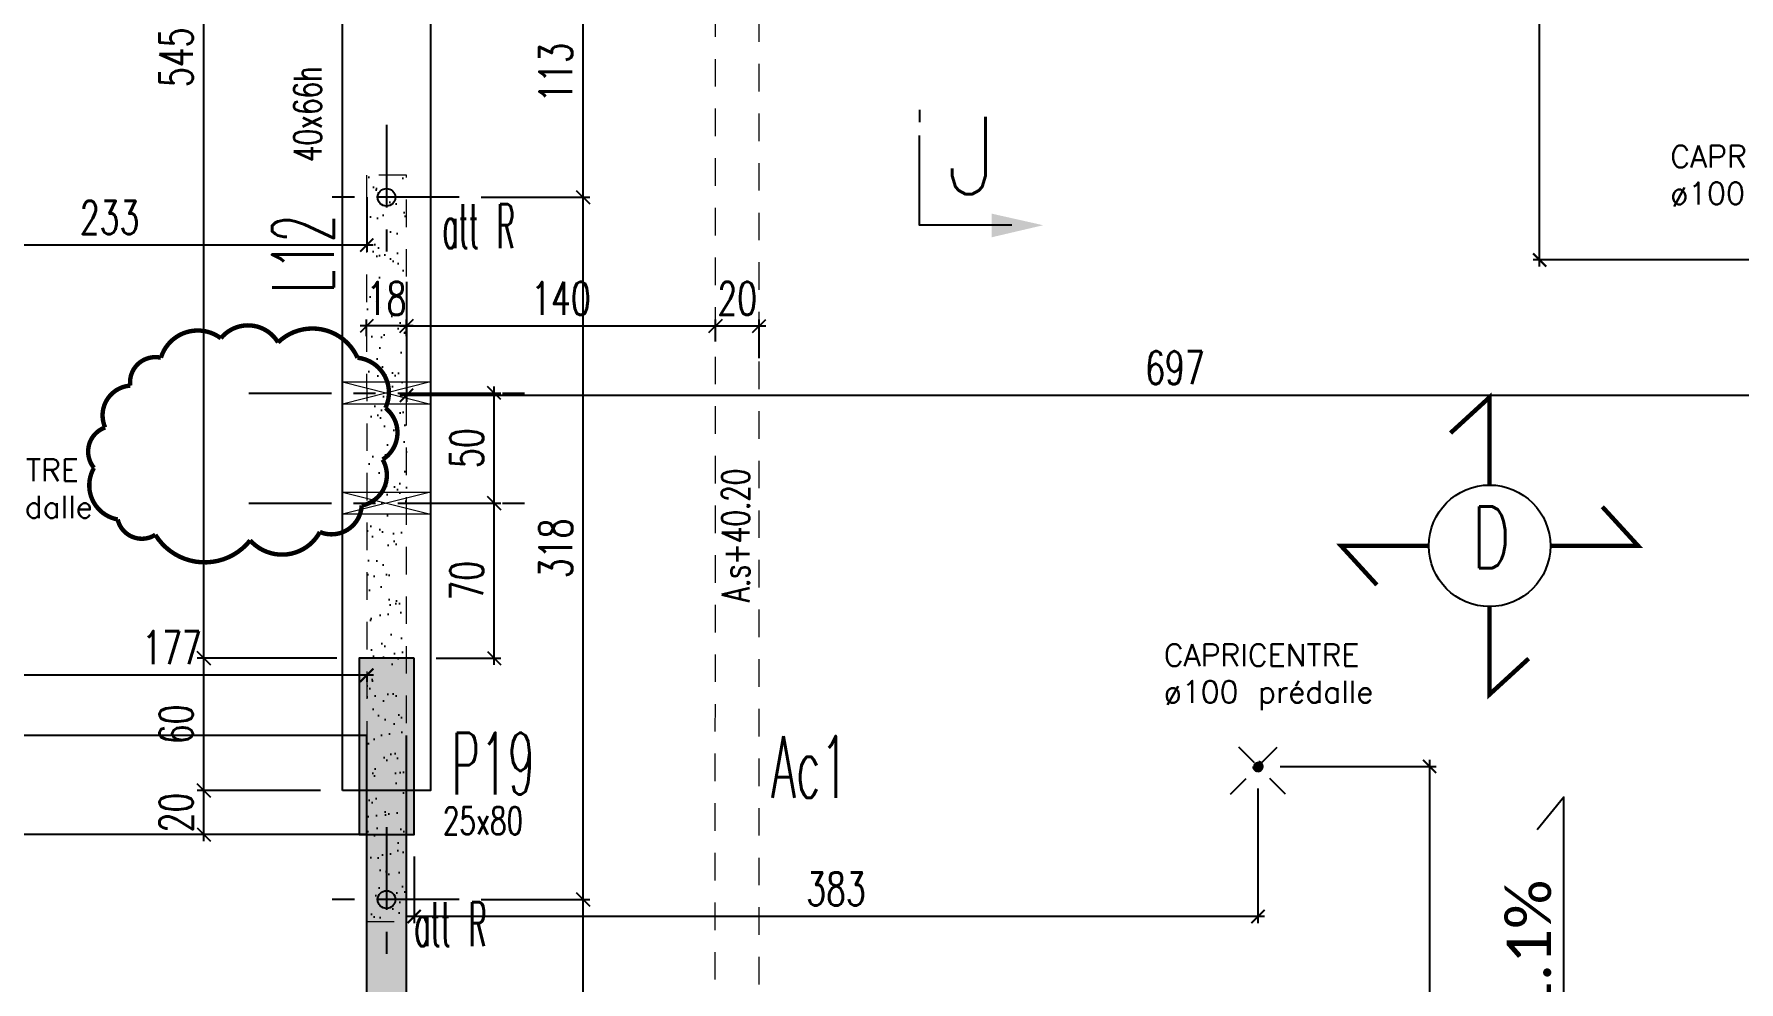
# Model space of a CAD drawing. Extents: x 308 to 787, y -199 to -146.
# Drawn here: x 337.51 to 345.24, y -173.16 to -168.86 of the extents above; entities that cross this region are included whole.
import ezdxf
from ezdxf.enums import TextEntityAlignment as Align

# ---------------------------------------------------------------- set-up
doc = ezdxf.new("R2010")
doc.units = 0
doc.header["$LTSCALE"] = 0.5
doc.header["$MEASUREMENT"] = 0
for name, pattern in [('AXES2', [1.125, 0.75, -0.125, 0.125, -0.125]), ('CACHE', [0.375, 0.25, -0.125]), ('CONTINU', [0]), ('DISCONTINU2', [0.375, 0.25, -0.125])]:
    doc.linetypes.add(name, pattern=pattern)
doc.layers.get('0').update_dxf_attribs({"linetype": 'CONTINUOUS'})
doc.layers.get('DEFPOINTS').update_dxf_attribs({"linetype": 'CONTINUOUS'})
doc.layers.add('00 - RESERVATIONS SPEC Plombier', color=90, linetype='CONTINUOUS', lineweight=20)
for name, color, linetype in [('2_AJSA_txt50', 181, 'CONTINUOUS'), ('_ SERTI RESERVATION', 210, 'CACHE'), ('AXES', 6, 'AXES2'), ('COTATION', 7, 'CONTINUOUS'), ('ELFOATTR', 7, 'CONTINUOUS'), ('MURS', 3, 'CONTINUOUS'), ('PLANCHER', 7, 'CONTINUOUS'), ('POCHAGE', 254, 'CONTINUOUS'), ('POTEAUX', 1, 'CONTINUOUS'), ('POUTRES', 2, 'CONTINUOUS'), ('RAID', 1, 'CONTINUOUS'), ('RDC', 7, 'DISCONTINU2'), ('REP-COUPES', 5, 'CONTINUOUS'), ('REPERAGE', 4, 'CONTINUOUS'), ('REPERE-POT', 4, 'CONTINUOUS'), ('REPERE-POUT', 4, 'CONTINUOUS'), ('REPERE-RAID', 4, 'CONTINUOUS')]:
    doc.layers.add(name, color=color, linetype=linetype)
doc.styles.add('CALIBRI', font='calibri.ttf')
doc.styles.add('ROMANS8', font='romans.shx', dxfattribs={"width": 0.7})
doc.styles.get("Standard").update_dxf_attribs({"font": 'txt.shx'})
doc.dimstyles.new('COT50 cm', dxfattribs={"dimtxt": 0.15, "dimasz": 0.06, "dimexe": 0.03, "dimexo": 0.1, "dimgap": 0.05, "dimtad": 1, "dimdec": 0, "dimlfac": 100, "dimzin": 0, "dimdsep": 46, "dimtxsty": 'ROMANS8', "dimblk1": 'OBLIQUE', "dimblk2": 'OBLIQUE', "dimsah": 1, "dimcen": 0.03, "dimdle": 0.03, "dimclrt": 1, "dimadec": 0, "dimazin": 0, "dimtfac": 1, "dimtdec": 0, "dimtmove": 0, "dimatfit": 3, "dimfxl": 0, "dimtolj": 1, "dimtzin": 0, "dimlwd": -1, "dimlwe": -1, "dimarcsym": 0})

# ---------------------------------------------------------------- blocks, each defined once
blk = doc.blocks.new('_Oblique')
at = {"layer": 'COTATION', "color": 0, "lineweight": -2}
blk.add_line((-0.5, -0.5), (0.5, 0.5), dxfattribs=at)
blk = doc.blocks.new('*D208')
at = {"layer": 'COTATION', "color": 0, "transparency": 16777216}
for p, q in [((339.998, -173.9461), (339.998, -172.7561)), ((339.5345, -172.7861), (340.028, -172.7861)), ((339.5346, -173.9161), (340.028, -173.9161))]:
    blk.add_line(p, q, dxfattribs=at)
at = {"layer": 'DEFPOINTS', "color": 0, "transparency": 16777216}
for p in [(339.4345, -172.7861), (339.998, -172.7861), (339.4346, -173.9161)]:
    blk.add_point(p, dxfattribs=at)
at = {"layer": 'COTATION', "color": 0, "transparency": 16777216, "xscale": 0.06, "yscale": 0.06, "zscale": 0.06}
for p, rotation in [((339.998, -172.7861), 90), ((339.998, -173.9161), 270)]:
    blk.add_blockref('_Oblique', p, dxfattribs=dict(at, rotation=rotation))
at = {"layer": 'COTATION', "color": 1, "transparency": 16777216, "insert": (339.873, -173.3511), "char_height": 0.15, "attachment_point": 5, "rotation": 90, "style": 'ROMANS8'}
blk.add_mtext('\\A1;113', dxfattribs=at)
blk = doc.blocks.new('*D209')
at = {"layer": 'COTATION', "color": 0, "transparency": 16777216}
for p, q in [((339.5344, -169.6013), (340.028, -169.6013)), ((339.998, -172.8161), (339.998, -169.5713)), ((339.5345, -172.7861), (340.028, -172.7861))]:
    blk.add_line(p, q, dxfattribs=at)
at = {"layer": 'DEFPOINTS', "color": 0, "transparency": 16777216}
for p in [(339.4344, -169.6013), (339.998, -169.6013), (339.4345, -172.7861)]:
    blk.add_point(p, dxfattribs=at)
at = {"layer": 'COTATION', "color": 0, "transparency": 16777216, "xscale": 0.06, "yscale": 0.06, "zscale": 0.06}
for p, rotation in [((339.998, -169.6013), 90), ((339.998, -172.7861), 270)]:
    blk.add_blockref('_Oblique', p, dxfattribs=dict(at, rotation=rotation))
at = {"layer": 'COTATION', "color": 1, "transparency": 16777216, "insert": (339.873, -171.1937), "char_height": 0.15, "attachment_point": 5, "rotation": 90, "style": 'ROMANS8'}
blk.add_mtext('\\A1;318', dxfattribs=at)
blk = doc.blocks.new('*D210')
at = {"layer": 'COTATION', "color": 0, "transparency": 16777216}
for p, q in [((339.998, -169.6313), (339.998, -168.4413)), ((339.5344, -168.4713), (340.028, -168.4713)), ((339.5344, -169.6013), (340.028, -169.6013))]:
    blk.add_line(p, q, dxfattribs=at)
at = {"layer": 'DEFPOINTS', "color": 0, "transparency": 16777216}
for p in [(339.4344, -168.4713), (339.998, -168.4713), (339.4344, -169.6013)]:
    blk.add_point(p, dxfattribs=at)
at = {"layer": 'COTATION', "color": 0, "transparency": 16777216, "xscale": 0.06, "yscale": 0.06, "zscale": 0.06}
for p, rotation in [((339.998, -168.4713), 90), ((339.998, -169.6013), 270)]:
    blk.add_blockref('_Oblique', p, dxfattribs=dict(at, rotation=rotation))
at = {"layer": 'COTATION', "color": 1, "transparency": 16777216, "insert": (339.873, -169.0363), "char_height": 0.15, "attachment_point": 5, "rotation": 90, "style": 'ROMANS8'}
blk.add_mtext('\\A1;113', dxfattribs=at)
blk = doc.blocks.new('*D789')
at = {"layer": 'COTATION', "color": 0, "transparency": 16777216}
for p, q in [((338.8056, -172.2913), (338.2461, -172.2913)), ((338.2761, -172.5214), (338.2761, -172.2613)), ((338.5208, -172.4914), (338.2461, -172.4914))]:
    blk.add_line(p, q, dxfattribs=at)
at = {"layer": 'DEFPOINTS', "color": 0, "transparency": 16777216}
for p in [(338.2761, -172.2913), (338.9056, -172.2913), (338.6208, -172.4914)]:
    blk.add_point(p, dxfattribs=at)
at = {"layer": 'COTATION', "color": 0, "transparency": 16777216, "xscale": 0.06, "yscale": 0.06, "zscale": 0.06}
for p, rotation in [((338.2761, -172.2913), 90), ((338.2761, -172.4914), 270)]:
    blk.add_blockref('_Oblique', p, dxfattribs=dict(at, rotation=rotation))
at = {"layer": 'COTATION', "color": 1, "transparency": 16777216, "insert": (338.1511, -172.3914), "char_height": 0.15, "attachment_point": 5, "rotation": 90, "style": 'ROMANS8'}
blk.add_mtext('\\A1;20', dxfattribs=at)
blk = doc.blocks.new('*D790')
at = {"layer": 'COTATION', "color": 0, "transparency": 16777216}
for p, q in [((338.8806, -171.6914), (338.2461, -171.6914)), ((338.2761, -172.3213), (338.2761, -171.6614)), ((338.8056, -172.2913), (338.2461, -172.2913))]:
    blk.add_line(p, q, dxfattribs=at)
at = {"layer": 'DEFPOINTS', "color": 0, "transparency": 16777216}
for p in [(338.2761, -171.6914), (338.9806, -171.6914), (338.9056, -172.2913)]:
    blk.add_point(p, dxfattribs=at)
at = {"layer": 'COTATION', "color": 0, "transparency": 16777216, "xscale": 0.06, "yscale": 0.06, "zscale": 0.06}
for p, rotation in [((338.2761, -171.6914), 90), ((338.2761, -172.2913), 270)]:
    blk.add_blockref('_Oblique', p, dxfattribs=dict(at, rotation=rotation))
at = {"layer": 'COTATION', "color": 1, "transparency": 16777216, "insert": (338.1511, -171.9914), "char_height": 0.15, "attachment_point": 5, "rotation": 90, "style": 'ROMANS8'}
blk.add_mtext('\\A1;60', dxfattribs=at)
blk = doc.blocks.new('*D791')
at = {"layer": 'COTATION', "color": 0, "transparency": 16777216}
for p, q in [((338.6226, -166.2413), (338.2461, -166.2413)), ((338.2761, -171.7214), (338.2761, -166.2113)), ((338.8806, -171.6914), (338.2461, -171.6914))]:
    blk.add_line(p, q, dxfattribs=at)
at = {"layer": 'DEFPOINTS', "color": 0, "transparency": 16777216}
for p in [(338.2761, -166.2413), (338.7226, -166.2413), (338.9806, -171.6914)]:
    blk.add_point(p, dxfattribs=at)
at = {"layer": 'COTATION', "color": 0, "transparency": 16777216, "xscale": 0.06, "yscale": 0.06, "zscale": 0.06}
for p, rotation in [((338.2761, -166.2413), 90), ((338.2761, -171.6914), 270)]:
    blk.add_blockref('_Oblique', p, dxfattribs=dict(at, rotation=rotation))
at = {"layer": 'COTATION', "color": 1, "transparency": 16777216, "insert": (338.1511, -168.9664), "char_height": 0.15, "attachment_point": 5, "rotation": 90, "style": 'ROMANS8'}
blk.add_mtext('\\A1;545', dxfattribs=at)
blk = doc.blocks.new('A$C6B096A38')
at = {"layer": 'POCHAGE'}
h = blk.add_hatch(dxfattribs=at)
h.set_pattern_fill('AR-SAND', color=0, scale=0.07)
h.set_pattern_definition([(37.5, (-513.79323, 160.44126), (-0.004409535, 0.134877664), [0, -0.1064, 0, -0.119, 0, -0.11375]), (7.5, (-513.79323, 160.44126), (0.12388437, 0.197550225), [0, -0.0574, 0, -0.0959, 0, -0.03675]), (327.5, (-513.87933, 160.44126), (0.21798993, 0.000396134), [0, -0.035, 0, -0.126, 0, -0.1645]), (317.5, (-513.87933, 160.44126), (0.21042886, 0.06143729), [0, -0.0175, 0, -0.0826, 0, -0.0945])])
h.paths.add_polyline_path([(-6.9, -9.06), (-7.0807, -9.06), (-7.0803, -12.4448), (-6.9003, -12.4448)])
at = {"layer": 'AXES', "color": 1}
for p, q in [((-6.9904, -8.8311), (-6.9904, -9.4889)), ((-6.6615, -9.16), (-7.3192, -9.16)), ((-6.9903, -12.016), (-6.9903, -12.6737)), ((-6.6614, -12.3448), (-7.3191, -12.3448))]:
    blk.add_line(p, q, dxfattribs=at)
at = {"layer": 'RAID'}
for centre in [(-6.9904, -9.16), (-6.9903, -12.3448)]:
    blk.add_circle(centre, 0.04, dxfattribs=at)
at = {"layer": 'RDC', "linetype": 'CACHE', "lineweight": 15}
blk.add_lwpolyline([(-7.0803, -12.4448), (-6.9003, -12.4448), (-6.9, -9.06), (-7.0807, -9.06)], close=True, dxfattribs=at)
blk = doc.blocks.new('*D852')
at = {"layer": 'COTATION', "color": 0, "transparency": 16777216}
for p, q in [((339.2259, -170.1847), (338.9851, -170.1847)), ((339.0151, -170.2306), (339.0151, -170.1547)), ((339.1959, -170.2306), (339.1959, -170.1547))]:
    blk.add_line(p, q, dxfattribs=at)
at = {"layer": 'DEFPOINTS', "color": 0, "transparency": 16777216}
for p in [(339.0151, -170.1847), (339.0151, -170.3306), (339.1959, -170.3306)]:
    blk.add_point(p, dxfattribs=at)
at = {"layer": 'COTATION', "color": 0, "transparency": 16777216, "xscale": 0.06, "yscale": 0.06, "zscale": 0.06, "rotation": 180}
blk.add_blockref('_Oblique', (339.0151, -170.1847), dxfattribs=at)
at = {"layer": 'COTATION', "color": 0, "transparency": 16777216, "xscale": 0.06, "yscale": 0.06, "zscale": 0.06}
blk.add_blockref('_Oblique', (339.1959, -170.1847), dxfattribs=at)
at = {"layer": 'COTATION', "color": 1, "transparency": 16777216, "insert": (339.1055, -170.0597), "char_height": 0.15, "attachment_point": 5, "style": 'ROMANS8'}
blk.add_mtext('\\A1;18', dxfattribs=at)
blk = doc.blocks.new('*D853')
at = {"layer": 'COTATION', "color": 0, "transparency": 16777216}
for p, q in [((339.1658, -170.1847), (340.6277, -170.1847)), ((339.1958, -170.2306), (339.1958, -170.1547)), ((340.5977, -170.2559), (340.5977, -170.1547))]:
    blk.add_line(p, q, dxfattribs=at)
at = {"layer": 'DEFPOINTS', "color": 0, "transparency": 16777216}
for p in [(340.5977, -170.1847), (339.1958, -170.3306), (340.5977, -170.3559)]:
    blk.add_point(p, dxfattribs=at)
at = {"layer": 'COTATION', "color": 0, "transparency": 16777216, "xscale": 0.06, "yscale": 0.06, "zscale": 0.06, "rotation": 180}
blk.add_blockref('_Oblique', (339.1958, -170.1847), dxfattribs=at)
at = {"layer": 'COTATION', "color": 0, "transparency": 16777216, "xscale": 0.06, "yscale": 0.06, "zscale": 0.06}
blk.add_blockref('_Oblique', (340.5977, -170.1847), dxfattribs=at)
at = {"layer": 'COTATION', "color": 1, "transparency": 16777216, "insert": (339.8967, -170.0597), "char_height": 0.15, "attachment_point": 5, "style": 'ROMANS8'}
blk.add_mtext('\\A1;140', dxfattribs=at)
blk = doc.blocks.new('*D854')
at = {"layer": 'COTATION', "color": 0, "transparency": 16777216}
for p, q in [((340.5677, -170.1847), (340.8256, -170.1847)), ((340.5977, -170.2559), (340.5977, -170.1547)), ((340.7956, -170.3314), (340.7956, -170.1547))]:
    blk.add_line(p, q, dxfattribs=at)
at = {"layer": 'DEFPOINTS', "color": 0, "transparency": 16777216}
for p in [(340.7956, -170.1847), (340.5977, -170.3559), (340.7956, -170.4314)]:
    blk.add_point(p, dxfattribs=at)
at = {"layer": 'COTATION', "color": 0, "transparency": 16777216, "xscale": 0.06, "yscale": 0.06, "zscale": 0.06, "rotation": 180}
blk.add_blockref('_Oblique', (340.5977, -170.1847), dxfattribs=at)
at = {"layer": 'COTATION', "color": 0, "transparency": 16777216, "xscale": 0.06, "yscale": 0.06, "zscale": 0.06}
blk.add_blockref('_Oblique', (340.7956, -170.1847), dxfattribs=at)
at = {"layer": 'COTATION', "color": 1, "transparency": 16777216, "insert": (340.6966, -170.0597), "char_height": 0.15, "attachment_point": 5, "style": 'ROMANS8'}
blk.add_mtext('\\A1;20', dxfattribs=at)
blk = doc.blocks.new('Ldouille')
h = blk.add_hatch(color=256)
h.dxf.hatch_style = 1
h.paths.add_polyline_path([(8.8, 0, 1), (-8.8, 0, 1)])
for p, q in [((-50, 50), (50, -50)), ((50, 50), (-50, -50))]:
    blk.add_line(p, q)
blk.add_circle((0, 0), 8.82)
at = {"layer": 'ELFOATTR', "flags": 11}
for tag, p in [('LUM', (45.3, -4.4, 0)), ('NOM', (45.3, -21.2, 0))]:
    blk.add_attdef(tag, p, '', height=10, dxfattribs=at)
blk = doc.blocks.new('_ArchTick')
at = {"color": 0, "linetype": 'ByBlock', "const_width": 0.15}
blk.add_lwpolyline([(-0.5, -0.5), (0.5, 0.5)], dxfattribs=at)
blk = doc.blocks.new('*D1043')
at = {"layer": '_ SERTI RESERVATION', "color": 0, "linetype": 'CONTINU', "transparency": 16777216}
for p, q in [((337.2494, -171.4441), (337.2494, -171.7985)), ((339.0457, -171.7685), (337.2194, -171.7685)), ((339.0157, -171.7685), (339.0157, -171.7985))]:
    blk.add_line(p, q, dxfattribs=at)
at = {"layer": 'DEFPOINTS', "color": 0, "linetype": 'CONTINU', "transparency": 16777216}
for p in [(337.2494, -171.3441), (339.0157, -171.6914), (337.2494, -171.7685)]:
    blk.add_point(p, dxfattribs=at)
at = {"layer": '_ SERTI RESERVATION', "color": 0, "linetype": 'CONTINU', "transparency": 16777216, "xscale": 0.06, "yscale": 0.06, "zscale": 0.06, "rotation": 180}
blk.add_blockref('_ArchTick', (337.2494, -171.7685), dxfattribs=at)
at = {"layer": '_ SERTI RESERVATION', "color": 0, "linetype": 'CONTINU', "transparency": 16777216, "xscale": 0.06, "yscale": 0.06, "zscale": 0.06}
blk.add_blockref('_ArchTick', (339.0157, -171.7685), dxfattribs=at)
at = {"layer": '_ SERTI RESERVATION', "linetype": 'CONTINU', "transparency": 16777216, "insert": (338.1326, -171.6435), "char_height": 0.15, "attachment_point": 5, "style": 'ROMANS8'}
blk.add_mtext('\\A1;177', dxfattribs=at)
blk = doc.blocks.new('*D1047')
at = {"layer": '_ SERTI RESERVATION', "color": 0, "linetype": 'CONTINU', "transparency": 16777216}
for p, q in [((343.0589, -172.2824), (343.0589, -172.8927)), ((339.2306, -172.5913), (339.2306, -172.8927)), ((343.0889, -172.8627), (339.2006, -172.8627))]:
    blk.add_line(p, q, dxfattribs=at)
at = {"layer": 'DEFPOINTS', "color": 0, "linetype": 'CONTINU', "transparency": 16777216}
for p in [(343.0589, -172.1824), (339.2306, -172.4913), (339.2306, -172.8627)]:
    blk.add_point(p, dxfattribs=at)
at = {"layer": '_ SERTI RESERVATION', "color": 0, "linetype": 'CONTINU', "transparency": 16777216, "xscale": 0.06, "yscale": 0.06, "zscale": 0.06, "rotation": 180}
blk.add_blockref('_ArchTick', (339.2306, -172.8627), dxfattribs=at)
at = {"layer": '_ SERTI RESERVATION', "color": 0, "linetype": 'CONTINU', "transparency": 16777216, "xscale": 0.06, "yscale": 0.06, "zscale": 0.06}
blk.add_blockref('_ArchTick', (343.0589, -172.8627), dxfattribs=at)
at = {"layer": '_ SERTI RESERVATION', "linetype": 'CONTINU', "transparency": 16777216, "insert": (341.1447, -172.7377), "char_height": 0.15, "attachment_point": 5, "style": 'ROMANS8'}
blk.add_mtext('\\A1;383', dxfattribs=at)
blk = doc.blocks.new('*D1048')
at = {"layer": '_ SERTI RESERVATION', "color": 0, "linetype": 'CONTINU', "transparency": 16777216}
for p, q in [((343.8373, -172.1524), (343.8373, -177.4963)), ((343.1589, -172.1824), (343.8673, -172.1824)), ((343.1589, -177.4663), (343.8673, -177.4663))]:
    blk.add_line(p, q, dxfattribs=at)
at = {"layer": 'DEFPOINTS', "color": 0, "linetype": 'CONTINU', "transparency": 16777216}
for p in [(343.0589, -172.1824), (343.0589, -177.4663), (343.8373, -177.4663)]:
    blk.add_point(p, dxfattribs=at)
at = {"layer": '_ SERTI RESERVATION', "color": 0, "linetype": 'CONTINU', "transparency": 16777216, "xscale": 0.06, "yscale": 0.06, "zscale": 0.06}
for p, rotation in [((343.8373, -172.1824), 90), ((343.8373, -177.4663), 270)]:
    blk.add_blockref('_ArchTick', p, dxfattribs=dict(at, rotation=rotation))
at = {"layer": '_ SERTI RESERVATION', "linetype": 'CONTINU', "transparency": 16777216, "insert": (343.7123, -174.8243), "char_height": 0.15, "attachment_point": 5, "rotation": 90, "style": 'ROMANS8'}
blk.add_mtext('\\A1;528', dxfattribs=at)
blk = doc.blocks.new('*D1051')
at = {"layer": '_ SERTI RESERVATION', "color": 0, "linetype": 'CONTINU', "transparency": 16777216}
for p, q in [((344.3367, -169.9154), (344.3367, -167.1313)), ((344.596, -167.1613), (344.3067, -167.1613)), ((346.0681, -169.8854), (344.3067, -169.8854))]:
    blk.add_line(p, q, dxfattribs=at)
at = {"layer": 'DEFPOINTS', "color": 0, "linetype": 'CONTINU', "transparency": 16777216}
for p in [(344.3367, -167.1613), (344.696, -167.1613), (346.1681, -169.8854)]:
    blk.add_point(p, dxfattribs=at)
at = {"layer": '_ SERTI RESERVATION', "color": 0, "linetype": 'CONTINU', "transparency": 16777216, "xscale": 0.06, "yscale": 0.06, "zscale": 0.06}
for p, rotation in [((344.3367, -167.1613), 90), ((344.3367, -169.8854), 270)]:
    blk.add_blockref('_ArchTick', p, dxfattribs=dict(at, rotation=rotation))
at = {"layer": '_ SERTI RESERVATION', "linetype": 'CONTINU', "transparency": 16777216, "insert": (344.2117, -168.5234), "char_height": 0.15, "attachment_point": 5, "rotation": 90, "style": 'ROMANS8'}
blk.add_mtext('\\A1;272', dxfattribs=at)
blk = doc.blocks.new('*D1052')
at = {"layer": '_ SERTI RESERVATION', "color": 0, "linetype": 'CONTINU', "transparency": 16777216}
for p, q in [((339.1961, -169.9849), (339.1961, -170.5294)), ((346.1681, -169.9854), (346.1681, -170.5294)), ((346.1981, -170.4994), (339.1661, -170.4994))]:
    blk.add_line(p, q, dxfattribs=at)
at = {"layer": 'DEFPOINTS', "color": 0, "linetype": 'CONTINU', "transparency": 16777216}
for p in [(339.1961, -169.8849), (346.1681, -169.8854), (339.1961, -170.4994)]:
    blk.add_point(p, dxfattribs=at)
at = {"layer": '_ SERTI RESERVATION', "color": 0, "linetype": 'CONTINU', "transparency": 16777216, "xscale": 0.06, "yscale": 0.06, "zscale": 0.06, "rotation": 180}
blk.add_blockref('_ArchTick', (339.1961, -170.4994), dxfattribs=at)
at = {"layer": '_ SERTI RESERVATION', "color": 0, "linetype": 'CONTINU', "transparency": 16777216, "xscale": 0.06, "yscale": 0.06, "zscale": 0.06}
blk.add_blockref('_ArchTick', (346.1681, -170.4994), dxfattribs=at)
at = {"layer": '_ SERTI RESERVATION', "linetype": 'CONTINU', "transparency": 16777216, "insert": (342.6821, -170.3744), "char_height": 0.15, "attachment_point": 5, "style": 'ROMANS8'}
blk.add_mtext('\\A1;697', dxfattribs=at)
blk = doc.blocks.new('*D1141')
at = {"layer": '_ SERTI RESERVATION', "color": 0, "linetype": 'CONTINU', "transparency": 16777216}
for p, q in [((336.6824, -168.9119), (336.6824, -169.8479)), ((339.0154, -169.6013), (339.0154, -169.8479)), ((339.0454, -169.8179), (336.6524, -169.8179))]:
    blk.add_line(p, q, dxfattribs=at)
at = {"layer": 'DEFPOINTS', "color": 0, "linetype": 'CONTINU', "transparency": 16777216}
for p in [(336.6824, -168.8119), (339.0154, -169.5013), (336.6824, -169.8179)]:
    blk.add_point(p, dxfattribs=at)
at = {"layer": '_ SERTI RESERVATION', "color": 0, "linetype": 'CONTINU', "transparency": 16777216, "xscale": 0.06, "yscale": 0.06, "zscale": 0.06, "rotation": 180}
blk.add_blockref('_ArchTick', (336.6824, -169.8179), dxfattribs=at)
at = {"layer": '_ SERTI RESERVATION', "color": 0, "linetype": 'CONTINU', "transparency": 16777216, "xscale": 0.06, "yscale": 0.06, "zscale": 0.06}
blk.add_blockref('_ArchTick', (339.0154, -169.8179), dxfattribs=at)
at = {"layer": '_ SERTI RESERVATION', "linetype": 'CONTINU', "transparency": 16777216, "insert": (337.8489, -169.6929), "char_height": 0.15, "attachment_point": 5, "style": 'ROMANS8'}
blk.add_mtext('\\A1;233', dxfattribs=at)
blk = doc.blocks.new('*D1203')
at = {"layer": 'COTATION', "color": 0, "transparency": 16777216}
for p, q in [((339.4834, -170.9888), (339.6242, -170.9888)), ((339.5942, -171.7213), (339.5942, -170.9588)), ((339.3306, -171.6913), (339.6242, -171.6913))]:
    blk.add_line(p, q, dxfattribs=at)
at = {"layer": 'DEFPOINTS', "color": 0, "transparency": 16777216}
for p in [(339.3834, -170.9888), (339.5942, -170.9888), (339.2306, -171.6913)]:
    blk.add_point(p, dxfattribs=at)
at = {"layer": 'COTATION', "color": 0, "transparency": 16777216, "xscale": 0.06, "yscale": 0.06, "zscale": 0.06}
for p, rotation in [((339.5942, -170.9888), 90), ((339.5942, -171.6913), 270)]:
    blk.add_blockref('_Oblique', p, dxfattribs=dict(at, rotation=rotation))
at = {"layer": 'COTATION', "color": 1, "transparency": 16777216, "insert": (339.4692, -171.3401), "char_height": 0.15, "attachment_point": 5, "rotation": 90, "style": 'ROMANS8'}
blk.add_mtext('\\A1;70', dxfattribs=at)
blk = doc.blocks.new('*D1204')
at = {"layer": 'COTATION', "color": 0, "transparency": 16777216}
for p, q in [((339.5942, -171.0188), (339.5942, -170.4588)), ((339.52, -170.4888), (339.6242, -170.4888)), ((339.4834, -170.9888), (339.6242, -170.9888))]:
    blk.add_line(p, q, dxfattribs=at)
at = {"layer": 'DEFPOINTS', "color": 0, "transparency": 16777216}
for p in [(339.42, -170.4888), (339.5942, -170.4888), (339.3834, -170.9888)]:
    blk.add_point(p, dxfattribs=at)
at = {"layer": 'COTATION', "color": 0, "transparency": 16777216, "xscale": 0.06, "yscale": 0.06, "zscale": 0.06}
for p, rotation in [((339.5942, -170.4888), 90), ((339.5942, -170.9888), 270)]:
    blk.add_blockref('_Oblique', p, dxfattribs=dict(at, rotation=rotation))
at = {"layer": 'COTATION', "color": 1, "transparency": 16777216, "insert": (339.4692, -170.7388), "char_height": 0.15, "attachment_point": 5, "rotation": 90, "style": 'ROMANS8'}
blk.add_mtext('\\A1;50', dxfattribs=at)

msp = doc.modelspace()

# ---------------------------------------------------------------- hatches: boundary and pattern name
at = {"layer": 'POCHAGE'}
h = msp.add_hatch(color=256, dxfattribs=at)
h.dxf.hatch_style = 1
h.paths.add_polyline_path([(339.1949, -172.2413), (339.015, -172.2413), (339.0159, -177.3662), (339.1958, -177.3662)])
at = {"layer": 'POTEAUX'}
h = msp.add_hatch(color=256, dxfattribs=at)
h.dxf.hatch_style = 1
h.paths.add_polyline_path([(339.2306, -171.6913), (338.9806, -171.6914), (338.9806, -172.4914), (339.2306, -172.4913)])

# ---------------------------------------------------------------- linework, layer by layer
at = {"layer": '00 - RESERVATIONS SPEC Plombier', "color": 100}
for p, q in [((339.3056, -170.4388), (338.9056, -170.5388)), ((338.9056, -170.4388), (339.3056, -170.5388)), ((339.3056, -170.9388), (338.9056, -171.0388)), ((338.9056, -170.9388), (339.3056, -171.0388))]:
    msp.add_line(p, q, dxfattribs=at)
for points in [[(338.9056, -170.4388), (339.3056, -170.4388), (339.3056, -170.5388), (338.9056, -170.5388)], [(338.9056, -170.9388), (339.3056, -170.9388), (339.3056, -171.0388), (338.9056, -171.0388)]]:
    msp.add_lwpolyline(points, close=True, dxfattribs=at)
at = {"layer": '2_AJSA_txt50', "color": 1}
msp.add_lwpolyline([(344.4461, -174.2774), (344.4461, -172.3219), (344.3249, -172.47)], dxfattribs=at)
at = {"layer": 'AXES', "color": 1}
for p, q in [((338.481, -170.4888), (339.7768, -170.4888)), ((338.481, -170.9888), (339.7768, -170.9888))]:
    msp.add_line(p, q, dxfattribs=at)
at = {"layer": 'MURS'}
for p, q in [((339.0151, -172.0414), (339.0159, -177.4701)), ((339.195, -172.0414), (339.1959, -177.6662))]:
    msp.add_line(p, q, dxfattribs=at)
at = {"layer": 'MURS', "const_width": 0.02}
msp.add_lwpolyline([(338.6132, -170.2594, 0.520567), (338.3539, -170.2404, 0.520567), (338.0819, -170.3289, 0.520567), (337.9427, -170.4553, 0.520567), (337.8289, -170.645, 0.520567), (337.7783, -170.8283, 0.520567), (337.8858, -171.0622, 0.520567), (338.0566, -171.1317, 0.520567), (338.4867, -171.157, 0.520567), (338.803, -171.1191, 0.520567), (338.9927, -170.999, 0.520567), (339.0876, -170.7904, 0.520567), (339.1003, -170.5565, 0.520567), (338.9738, -170.3289, 0.520567)], format="xyb", close=True, dxfattribs=at)
at = {"layer": 'PLANCHER', "color": 1, "const_width": 0.02}
for points in [[(344.1097, -170.9061), (344.1097, -170.508), (343.9325, -170.6703)], [(344.3854, -171.1817), (344.7834, -171.1817), (344.6211, -171.0046)], [(343.834, -171.1817), (343.4359, -171.1817), (343.5982, -171.3589)], [(344.1097, -171.4574), (344.1097, -171.8555), (344.2869, -171.6932)]]:
    msp.add_lwpolyline(points, dxfattribs=at)
at = {"layer": 'PLANCHER', "color": 1}
msp.add_circle((344.1097, -171.1817), 0.2757, dxfattribs=at)
at = {"layer": 'POTEAUX'}
msp.add_lwpolyline([(339.2306, -171.6913), (338.9806, -171.6914), (338.9806, -172.4914), (339.2306, -172.4913)], close=True, dxfattribs=at)
at = {"layer": 'POUTRES'}
for p, q in [((339.0158, -172.0414), (331.7712, -172.0414)), ((339.0158, -172.4914), (331.7712, -172.4914))]:
    msp.add_line(p, q, dxfattribs=at)
msp.add_lwpolyline([(338.9056, -172.2913), (338.9056, -165.6413), (339.3056, -165.6413), (339.3056, -172.2913)], close=True, dxfattribs=at)
at = {"layer": 'RDC', "linetype": 'CACHE', "lineweight": 15}
for points in [[(345.2406, -181.3169), (345.2406, -177.6655), (340.7959, -177.671), (340.7955, -166.5756), (339.1959, -166.5765)], [(345.0376, -181.3169), (345.0375, -177.8686), (340.5959, -177.8741), (340.5982, -166.7289), (339.1982, -166.7234)]]:
    msp.add_lwpolyline(points, dxfattribs=at)
at = {"layer": 'REP-COUPES'}
msp.add_line((341.5232, -169.2047), (341.5232, -169.2603), dxfattribs=at)
msp.add_lwpolyline([(341.9424, -169.7279), (341.5232, -169.7279), (341.5232, -169.3203)], dxfattribs=at)
msp.add_solid([(341.8508, -169.7826), (342.0845, -169.7279), (341.8508, -169.6753)], dxfattribs=at)

# ---------------------------------------------------------------- block references
at = {"layer": '_ SERTI RESERVATION', "xscale": -0.002500000019839044, "yscale": 0.002500000019839044, "zscale": 0.003999999999999999, "rotation": 180}
msp.add_blockref('Ldouille', (343.0589, -172.1824), dxfattribs=at)
at = {"layer": 'RDC'}
msp.add_blockref('A$C6B096A38', (346.0959, -160.4413), dxfattribs=at)

# ---------------------------------------------------------------- texts
at = {"layer": '2_AJSA_txt50', "color": 1, "style": 'CALIBRI'}
msp.add_text('pente  1.1%%%', height=0.2, rotation=90, dxfattribs=at).set_placement((344.3876, -174.1969))
at = {"layer": '_ SERTI RESERVATION', "linetype": 'ByBlock', "char_height": 0.1, "attachment_point": 1}
for insert in [(344.9296, -169.3665), (336.8224, -170.7889), (342.6319, -171.6272)]:
    msp.add_mtext_dynamic_manual_height_columns('CAPRICENTRE\\Pø100 prédalle', width=1.472691, gutter_width=7.9227, heights=[0], dxfattribs=dict(at, insert=insert))
at = {"layer": 'PLANCHER', "color": 1, "width": 0.7}
msp.add_text('D', height=0.28, dxfattribs=at).set_placement((344.1175, -171.143), align=Align.MIDDLE)
at = {"layer": 'REP-COUPES', "style": 'ROMANS8'}
msp.add_text('J', height=0.35, dxfattribs=at).set_placement((341.6421, -169.5868))
at = {"layer": 'REPERAGE', "color": 1, "style": 'ROMANS8', "width": 0.7}
for s, p in [(' 40x66h ', (338.8098, -169.5015)), ('A.s+40.20', (340.7516, -171.4359))]:
    msp.add_text(s, height=0.125, rotation=90, dxfattribs=at).set_placement(p)
at = {"layer": 'REPERE-POT', "color": 4, "width": 0.519}
msp.add_text('P19', height=0.28, dxfattribs=at).set_placement((339.3992, -172.3091))
at = {"layer": 'REPERE-POT', "color": 1, "style": 'ROMANS8', "width": 0.7}
msp.add_text('25x80', height=0.125, dxfattribs=at).set_placement((339.3611, -172.4912))
at = {"layer": 'REPERE-POUT', "width": 0.519}
msp.add_text('L12', height=0.28, rotation=90, dxfattribs=at).set_placement((338.8664, -170.0354))
msp.add_text('Ac1', height=0.28, dxfattribs=at).set_placement((340.8507, -172.3249))
at = {"layer": 'REPERE-RAID', "color": 4, "width": 0.45}
for p in [(339.3594, -169.8325), (339.2319, -172.9979)]:
    msp.add_text('att R', height=0.2, dxfattribs=at).set_placement(p)

# ---------------------------------------------------------------- dimensions: what is measured, and where the dimension line sits
at = {"layer": '_ SERTI RESERVATION', "linetype": 'CONTINU'}
for base, p1, p2, picture, middle in [((344.3367, -167.1613), (346.1681, -169.8854), (344.696, -167.1613), '*D1051', (344.2117, -168.5234)), ((343.8373, -177.4663), (343.0589, -172.1824), (343.0589, -177.4663), '*D1048', (343.7123, -174.8243))]:
    dim = msp.add_linear_dim(base=base, p1=p1, p2=p2, angle=90, dimstyle='COT50 cm', override={"dimblk": 'ArchTick', "dimsah": 0, "dimclrt": 256, "dimfxl": 3}, dxfattribs=at)
    dim.commit()
    dim.dimension.update_dxf_attribs({"geometry": picture, "text_midpoint": middle})
for base, p1, p2, picture, middle in [((336.6824, -169.8179), (339.0154, -169.5013), (336.6824, -168.8119), '*D1141', (337.8489, -169.6929)), ((339.1961, -170.4994), (346.1681, -169.8854), (339.1961, -169.8849), '*D1052', (342.6821, -170.3744)), ((337.2494, -171.7685), (339.0157, -171.6914), (337.2494, -171.3441), '*D1043', (338.1326, -171.6435)), ((339.2306, -172.8627), (343.0589, -172.1824), (339.2306, -172.4913), '*D1047', (341.1447, -172.7377))]:
    dim = msp.add_linear_dim(base=base, p1=p1, p2=p2, dimstyle='COT50 cm', override={"dimblk": 'ArchTick', "dimsah": 0, "dimclrt": 256, "dimfxl": 3}, dxfattribs=at)
    dim.commit()
    dim.dimension.update_dxf_attribs({"geometry": picture, "text_midpoint": middle})
at = {"layer": 'COTATION'}
for base, p1, p2, override, picture, middle in [((338.2761, -166.2413), (338.9806, -171.6914), (338.7226, -166.2413), {"dimtmove": 1}, '*D791', (338.1511, -168.9664)), ((339.998, -168.4713), (339.4344, -169.6013), (339.4344, -168.4713), {"dimtmove": 1}, '*D210', (339.873, -169.0363)), ((339.998, -169.6013), (339.4345, -172.7861), (339.4344, -169.6013), {"dimtmove": 1}, '*D209', (339.873, -171.1937)), ((339.5942, -170.4888), (339.3834, -170.9888), (339.42, -170.4888), {"dimtmove": 1, "dimfxl": 0.3}, '*D1204', (339.4692, -170.7388)), ((339.5942, -170.9888), (339.2306, -171.6913), (339.3834, -170.9888), {"dimtmove": 1, "dimfxl": 0.3}, '*D1203', (339.4692, -171.3401)), ((338.2761, -171.6914), (338.9056, -172.2913), (338.9806, -171.6914), {"dimtmove": 1}, '*D790', (338.1511, -171.9914)), ((339.998, -172.7861), (339.4346, -173.9161), (339.4345, -172.7861), {"dimtmove": 1}, '*D208', (339.873, -173.3511))]:
    dim = msp.add_linear_dim(base=base, p1=p1, p2=p2, angle=90, dimstyle='COT50 cm', override=override, dxfattribs=at)
    dim.commit()
    dim.dimension.update_dxf_attribs({"geometry": picture, "text_midpoint": middle})
dim = msp.add_linear_dim(base=(339.0151, -170.1847), p1=(339.1959, -170.3306), p2=(339.0151, -170.3306), dimstyle='COT50 cm', override={"dimtmove": 1, "dimfxl": 0.3}, dxfattribs=at)
dim.commit()
dim.dimension.update_dxf_attribs({"geometry": '*D852', "text_midpoint": (339.1055, -170.1847), "dimtype": 160})
at = {"layer": 'COTATION', "color": 0}
dim = msp.add_linear_dim(base=(340.5977, -170.1847), p1=(339.1958, -170.3306), p2=(340.5977, -170.3559), dimstyle='COT50 cm', override={"dimtmove": 1, "dimfxl": 0.3}, dxfattribs=at)
dim.commit()
dim.dimension.update_dxf_attribs({"geometry": '*D853', "text_midpoint": (339.8967, -170.0597)})
dim = msp.add_linear_dim(base=(340.7956, -170.1847), p1=(340.5977, -170.3559), p2=(340.7956, -170.4314), dimstyle='COT50 cm', override={"dimtmove": 1, "dimfxl": 0.3}, dxfattribs=at)
dim.commit()
dim.dimension.update_dxf_attribs({"geometry": '*D854', "text_midpoint": (340.6966, -170.1847), "dimtype": 160})
at = {"layer": 'COTATION'}
dim = msp.add_linear_dim(base=(338.2761, -172.2913), p1=(338.6208, -172.4914), p2=(338.9056, -172.2913), angle=90, dimstyle='COT50 cm', override={"dimtmove": 1}, dxfattribs=at)
dim.commit()
dim.dimension.update_dxf_attribs({"geometry": '*D789', "text_midpoint": (338.2761, -172.3914), "dimtype": 160})

doc.saveas('drawing.dxf')
